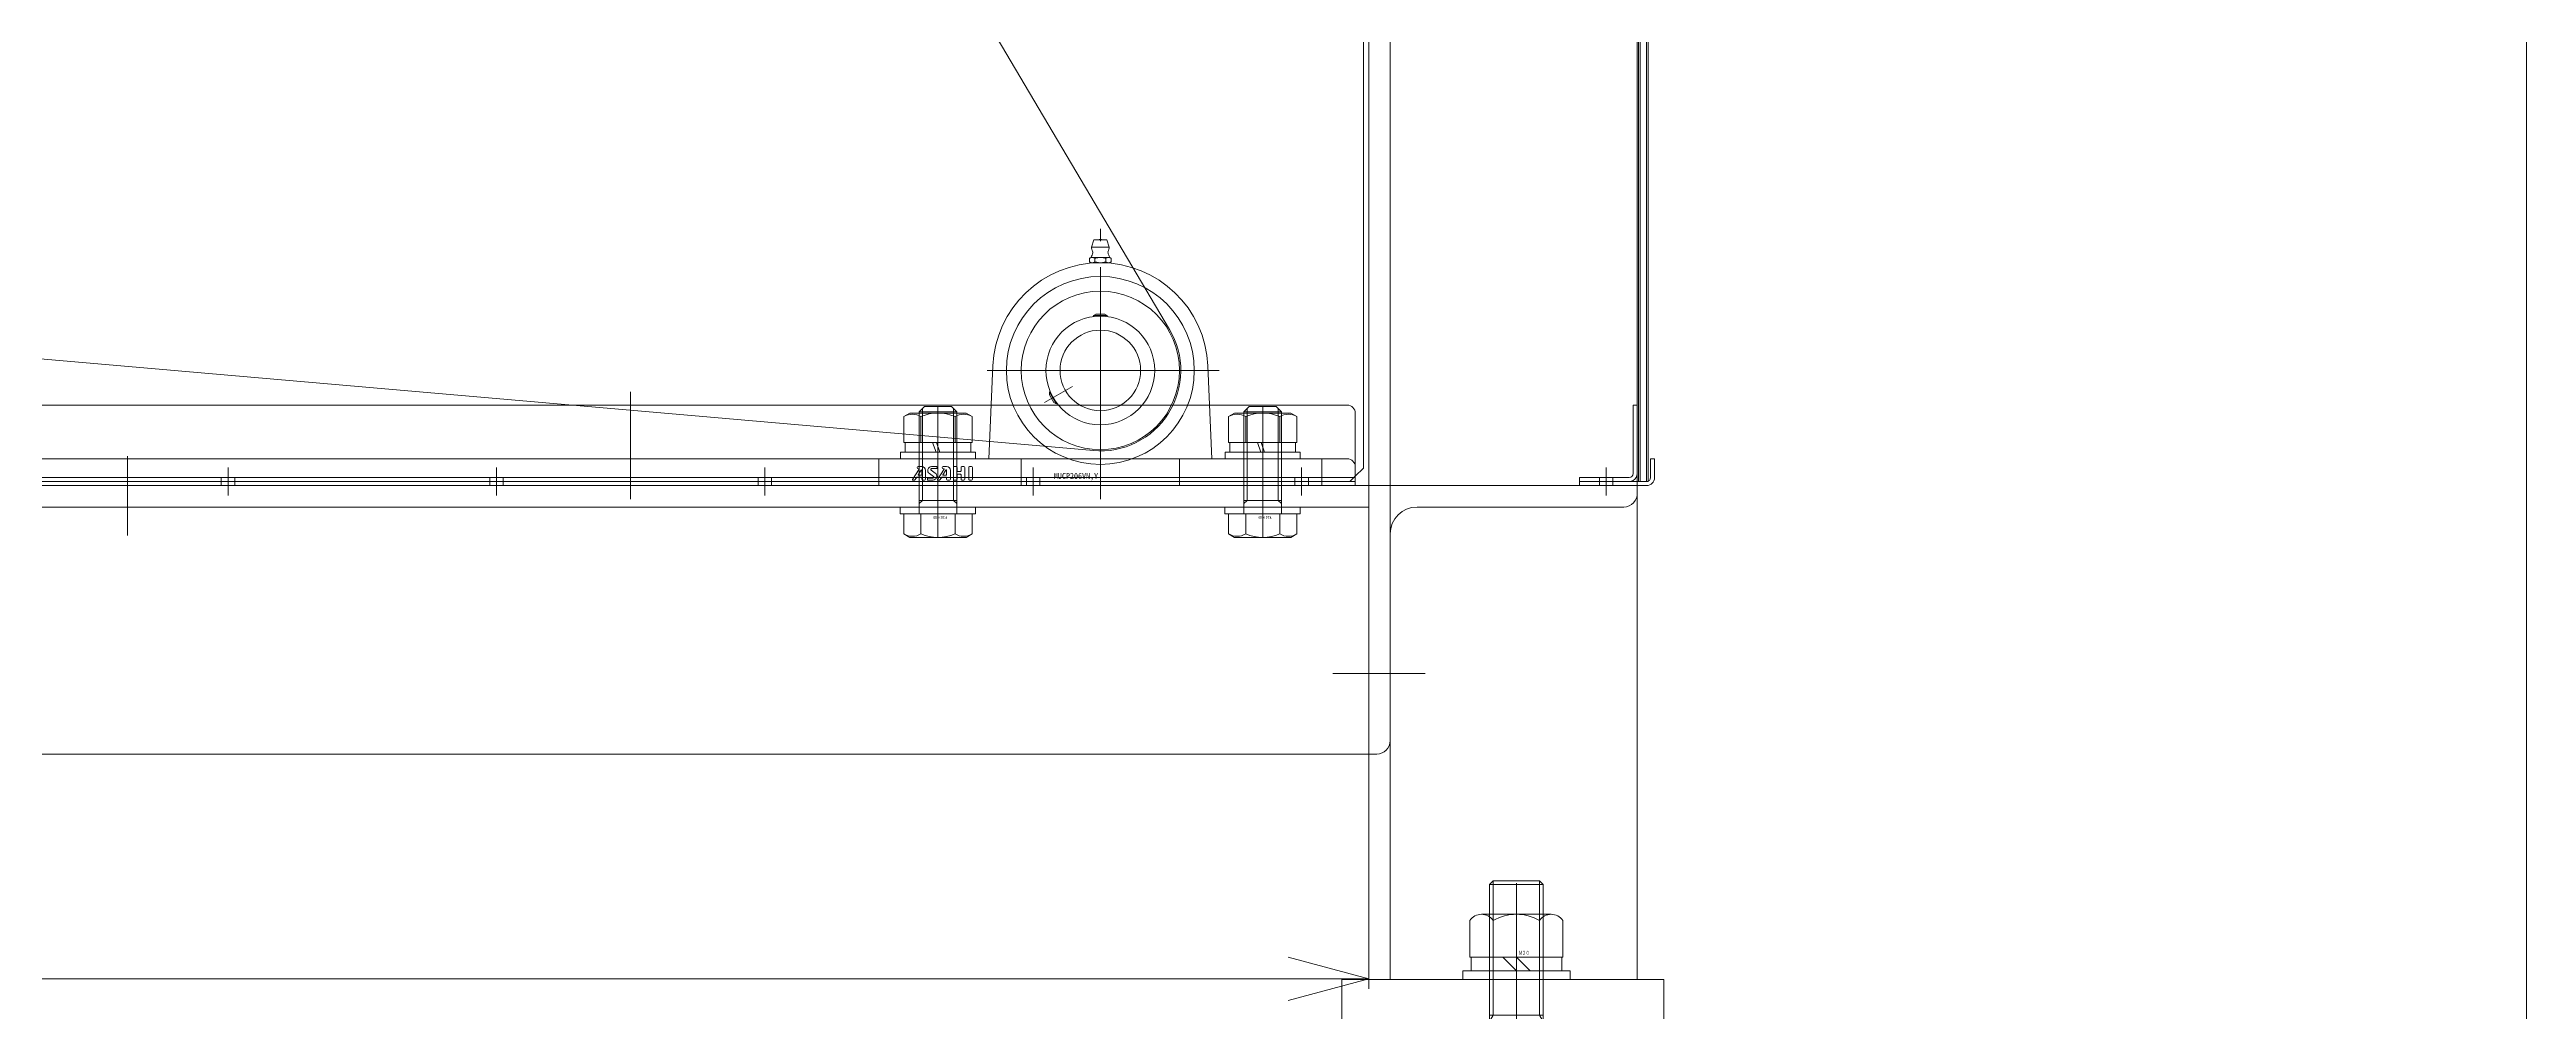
# Model space of a CAD drawing. Units: millimetres at full size. Extents: x -32787 to 32787, y -11878 to 14562.
# Drawn here: x -14880 to -13957, y 6392 to 6751 of the extents above; entities that cross this region are included whole.
import ezdxf
from ezdxf.enums import TextEntityAlignment as Align

# ---------------------------------------------------------------- set-up
doc = ezdxf.new("R2010")
doc.units = ezdxf.units.MM
doc.header["$LTSCALE"] = 9.6
doc.linetypes.add('CHAIN2', pattern=[12, 9, -1, 1, -1])
for name, color, linetype, lineweight in [('0-2_0', 2, 'Continuous', 9), ('0-5_10_DRAFT', 1, 'Continuous', 9), ('0-7_01_外形線', 134, 'Continuous', 9), ('0-8_04_中心線', 4, 'CHAIN2', 9), ('0-9_03_かくれ線', 5, 'Continuous', 9), ('0-D_10_補助線', 1, 'Continuous', 9), ('0-E_08_DIM', 3, 'Continuous', 9), ('0-F_Defpoints', 134, 'Continuous', 9)]:
    doc.layers.add(name, color=color, linetype=linetype, lineweight=lineweight)
doc.styles.add('ＭＳ ゴシック', font='')
doc.styles.get('ＭＳ ゴシック').set_extended_font_data('MS Gothic')

# ---------------------------------------------------------------- blocks, each defined once
blk = doc.blocks.new('M20Nza_1_1_1')
at = {"layer": '0-2_0', "color": 134}
for p, q in [((-17.3, 8.3), (-17.3, 21.982)), ((-12.975, 24.3), (12.975, 24.3)), ((-8.65, 21.982), (-8.65, 8.3)), ((8.65, 8.3), (8.65, 21.982)), ((17.3, 21.982), (17.3, 8.3)), ((17.3, 8.3), (-17.3, 8.3)), ((-16.9, 8.3), (-16.9, 3.2)), ((-5.1, 8.3), (0, 3.2)), ((0, 8.3), (5.1, 3.2)), ((16.9, 8.3), (16.9, 3.2))]:
    blk.add_line(p, q, dxfattribs=at)
at = {"layer": '0-2_0', "color": 134, "linetype": 'CHAIN2'}
blk.add_line((0, 0), (0, 24.3), dxfattribs=at)
at = {"layer": '0-2_0', "color": 134}
blk.add_lwpolyline([(-20, 3.2), (20, 3.2), (20, 0), (-20, 0)], close=True, dxfattribs=at)
for centre, radius, start, end in [((-12.975, 19.106), 5.194, 33.626, 146.374), ((0, 7), 17.3, 60, 120), ((12.975, 19.106), 5.194, 33.626, 146.374)]:
    blk.add_arc(centre, radius, start, end, dxfattribs=at)
at = {"layer": '0-5_10_DRAFT', "style": 'ＭＳ ゴシック', "width": 0.6}
blk.add_text('Ｍ２０', height=1.571, dxfattribs=at).set_placement((0.886, 8.62), align=Align.BOTTOM_LEFT)
blk = doc.blocks.new('A$C233716BE_1_1_1')
at = {"layer": '0-2_0', "color": 134, "linetype": 'CHAIN2'}
blk.add_line((0, -25.566), (0, 65.697), dxfattribs=at)
at = {"layer": '0-2_0', "color": 134}
for p, q in [((-8.647, 61.7), (-10, 60.347)), ((-10, 0), (-10, 60.347)), ((-10, 60.347), (10, 60.347)), ((-8.647, 11.7), (-8.647, 61.7)), ((-8.647, 61.7), (8.647, 61.7)), ((10, 60.347), (8.647, 61.7)), ((8.647, 11.7), (8.647, 61.7)), ((10, 0), (10, 60.347)), ((-8.647, 11.7), (-10, 9.357)), ((-10, 11.7), (10, 11.7)), ((8.647, 11.7), (10, 9.357)), ((-17.3, -8.3), (-17.3, -19.5)), ((-17.3, -8.3), (17.3, -8.3)), ((-16.9, -8.3), (-16.9, -3.2)), ((-8.7, -8.3), (-8.7, -19.5)), ((0, -8.3), (-5.1, -3.2)), ((5.1, -8.3), (0, -3.2)), ((8.7, -8.3), (8.7, -19.5)), ((16.9, -8.3), (16.9, -3.2)), ((17.3, -19.5), (17.3, -8.3)), ((-13, -21.3), (13, -21.3))]:
    blk.add_line(p, q, dxfattribs=at)
blk.add_lwpolyline([(20, -3.2), (-20, -3.2), (-20, 0), (20, 0)], close=True, dxfattribs=at)
for centre, radius, start, end in [((-13, -15.3), 6, 224.6, 315.4), ((0, 0.6), 21.9, 246.6, 293.4), ((13, -15.3), 6, 224.6, 315.4)]:
    blk.add_arc(centre, radius, start, end, dxfattribs=at)
at = {"layer": '0-5_10_DRAFT', "style": 'ＭＳ ゴシック', "width": 1.8}
blk.add_text('M20x70', height=0.7331, rotation=180, dxfattribs=at).set_placement((-0.41, -8.831), align=Align.BOTTOM_LEFT)
blk = doc.blocks.new('A$C630344D5_1_1_1')
at = {"layer": '0-5_10_DRAFT'}
for p, q in [((2000, -302.33), (2000, -291.47)), ((2005.43, -296.9), (1994.57, -296.9))]:
    blk.add_line(p, q, dxfattribs=at)
at = {"layer": '0-9_03_かくれ線'}
for p, q in [((2025.814, -281.615), (1921.286, -105.085)), ((312.606, -179.913), (1997.395, -326.787))]:
    blk.add_line(p, q, dxfattribs=at)
blk.add_arc((2000, -296.9), 30, 265.01777, 30.63094, dxfattribs=at)
blk = doc.blocks.new('_Open30')
at = {"layer": '0-E_08_DIM'}
blk.add_line((0, 0), (-1, 0), dxfattribs=at)
blk.add_lwpolyline([(-1, 0.2679), (0, 0), (-1, -0.2679)], dxfattribs=at)

msp = doc.modelspace()

# ---------------------------------------------------------------- linework, layer by layer
at = {"layer": '0-2_0', "color": 134}
for points in [[(-14287.961, 6589.696), (-14284.961, 6589.696), (-14284.961, 7327.696), (-14287.961, 7327.696)], [(-14287.375, 6589.696), (-14284.376, 6589.696), (-14284.376, 7327.696), (-14287.375, 7327.696)]]:
    msp.add_lwpolyline(points, close=True, dxfattribs=at)
at = {"layer": '0-7_01_外形線'}
for p, q in [((-14288.461, 7028.196), (-14288.461, 6404.196)), ((-14388.461, 7014.196), (-14388.461, 6404.196)), ((-14380.461, 7014.196), (-14380.461, 6404.196)), ((-14396.461, 6598.171), (-14930.461, 6598.171)), ((-14393.461, 6595.171), (-14393.461, 6588.196)), ((-14288.461, 6589.696), (-14284.961, 6589.696)), ((-16888.461, 6580.196), (-14388.461, 6580.196)), ((-14393.461, 6588.196), (-14933.461, 6588.196)), ((-14288.461, 6588.196), (-14284.961, 6588.196)), ((-14561.663, 6577.696), (-14561.663, 6570.167)), ((-14536.259, 6577.696), (-14561.663, 6577.696)), ((-14555.312, 6577.696), (-14555.312, 6570.167)), ((-14542.61, 6577.696), (-14542.61, 6570.167)), ((-14536.259, 6577.696), (-14536.259, 6570.167)), ((-14440.663, 6577.696), (-14440.663, 6570.167)), ((-14415.259, 6577.696), (-14440.663, 6577.696)), ((-14434.312, 6577.696), (-14434.312, 6570.167)), ((-14421.61, 6577.696), (-14421.61, 6570.167)), ((-14415.259, 6577.696), (-14415.259, 6570.167)), ((-14561.663, 6570.167), (-14559.461, 6568.896)), ((-14559.461, 6568.896), (-14538.461, 6568.896)), ((-14536.259, 6570.167), (-14538.461, 6568.896)), ((-14440.663, 6570.167), (-14438.461, 6568.896)), ((-14438.461, 6568.896), (-14417.461, 6568.896)), ((-14415.259, 6570.167), (-14417.461, 6568.896))]:
    msp.add_line(p, q, dxfattribs=at)
for points in [[(-14553.461, 7234.671), (-14548.461, 7234.671), (-14543.461, 7229.671), (-14543.461, 7004.671), (-14538.461, 6999.671), (-14395.461, 6999.671), (-14390.461, 6994.671), (-14390.461, 6594.671), (-14393.461, 6591.671)], [(-14283.461, 6591.196), (-14283.461, 6598.196), (-14281.961, 6598.196), (-14281.961, 6591.196)]]:
    msp.add_lwpolyline(points, dxfattribs=at)
for points in [[(-16888.461, 6488.196), (-14388.461, 6488.196), (-14388.461, 6588.196), (-16888.461, 6588.196)], [(-14535.019, 6580.196), (-14563.019, 6580.196), (-14563.019, 6577.696), (-14535.019, 6577.696)], [(-14414.019, 6580.196), (-14442.019, 6580.196), (-14442.019, 6577.696), (-14414.019, 6577.696)], [(-14398.461, 6388.196), (-14278.461, 6388.196), (-14278.461, 6404.196), (-14398.461, 6404.196)]]:
    msp.add_lwpolyline(points, close=True, dxfattribs=at)
for centre, radius, start, end in [((-14396.461, 6595.171), 3, 0, 90), ((-14284.961, 6591.196), 1.5, 270, 0), ((-14284.961, 6591.196), 3, 270, 0), ((-14558.487, 6575.667), 6.351, 240.00001, 299.99999), ((-14548.961, 6585.396), 16.5, 247.36311, 292.63689), ((-14539.435, 6575.667), 6.351, 240.00001, 299.99999), ((-14437.487, 6575.667), 6.351, 240.00001, 299.99999), ((-14427.961, 6585.396), 16.5, 247.36311, 292.63689), ((-14418.435, 6575.667), 6.351, 240.00001, 299.99999)]:
    msp.add_arc(centre, radius, start, end, dxfattribs=at)
at = {"layer": '0-8_04_中心線'}
for p, q in [((-14488.461, 6583.196), (-14488.461, 6683.796)), ((-14444.253, 6631.096), (-14532.669, 6631.096)), ((-14663.461, 6623.171), (-14663.461, 6583.196)), ((-14548.961, 6568.896), (-14548.961, 6617.696)), ((-14509.246, 6619.096), (-14498.853, 6625.096)), ((-14427.961, 6568.896), (-14427.961, 6617.696)), ((-14850.96, 6569.543), (-14850.96, 6599.158)), ((-14548.961, 6583.196), (-14548.961, 6604.196)), ((-14548.961, 6583.196), (-14548.961, 6604.196)), ((-14548.961, 6569.543), (-14548.961, 6599.158)), ((-14427.961, 6583.196), (-14427.961, 6604.196)), ((-14427.961, 6569.543), (-14427.961, 6599.158)), ((-14813.461, 6594.946), (-14813.461, 6584.446)), ((-14713.461, 6594.946), (-14713.461, 6584.446)), ((-14613.461, 6594.946), (-14613.461, 6584.446)), ((-14513.461, 6594.946), (-14513.461, 6584.446)), ((-14413.461, 6594.946), (-14413.461, 6584.446)), ((-14299.961, 6584.446), (-14299.961, 6594.946)), ((-14401.826, 6518.196), (-14367.418, 6518.196)), ((-14333.461, 6419.789), (-14333.461, 6372.14)), ((-14333.461, 6350.196), (-14333.461, 6407.196))]:
    msp.add_line(p, q, dxfattribs=at)
at = {"layer": '0-9_03_かくれ線'}
for p, q in [((-14491.961, 6673.196), (-14492.503, 6672.883)), ((-14492.503, 6671.509), (-14492.503, 6672.883)), ((-14491.492, 6673.196), (-14491.961, 6673.196)), ((-14490.861, 6679.696), (-14491.761, 6676.996)), ((-14491.761, 6676.996), (-14485.161, 6676.996)), ((-14488.461, 6673.196), (-14491.492, 6673.196)), ((-14490.861, 6679.696), (-14486.061, 6679.696)), ((-14490.482, 6672.883), (-14490.482, 6671.509)), ((-14485.43, 6673.196), (-14488.461, 6673.196)), ((-14486.44, 6672.883), (-14486.44, 6671.509)), ((-14486.061, 6679.696), (-14485.161, 6676.996)), ((-14484.961, 6673.196), (-14485.43, 6673.196)), ((-14484.961, 6673.196), (-14484.42, 6672.883)), ((-14484.42, 6672.883), (-14484.42, 6671.509)), ((-14491.961, 6671.196), (-14492.503, 6671.509)), ((-14491.636, 6671.196), (-14491.636, 6671.07)), ((-14485.286, 6671.196), (-14485.286, 6671.07)), ((-14484.961, 6671.196), (-14484.42, 6671.509)), ((-14490.095, 6652.096), (-14490.961, 6651.596)), ((-14485.961, 6651.596), (-14490.961, 6651.596)), ((-14490.961, 6651.191), (-14490.961, 6651.596)), ((-14486.827, 6652.096), (-14490.095, 6652.096)), ((-14486.827, 6652.096), (-14485.961, 6651.596)), ((-14485.961, 6651.191), (-14485.961, 6651.596)), ((-14528.527, 6632.759), (-14529.961, 6598.196)), ((-14446.961, 6598.196), (-14448.396, 6632.759)), ((-14396.461, 6618.171), (-14930.461, 6618.171)), ((-14555.961, 6615.696), (-14553.961, 6617.696)), ((-14554.761, 6582.696), (-14554.761, 6616.896)), ((-14553.961, 6617.696), (-14543.961, 6617.696)), ((-14541.961, 6615.696), (-14543.961, 6617.696)), ((-14543.161, 6582.696), (-14543.161, 6616.896)), ((-14507.114, 6623.214), (-14507.465, 6623.011)), ((-14507.465, 6623.011), (-14504.965, 6618.681)), ((-14507.465, 6622.011), (-14507.465, 6623.011)), ((-14507.465, 6622.011), (-14505.831, 6619.181)), ((-14505.831, 6619.181), (-14504.965, 6618.681)), ((-14504.614, 6618.883), (-14504.965, 6618.681)), ((-14434.961, 6615.696), (-14432.961, 6617.696)), ((-14433.761, 6582.696), (-14433.761, 6616.896)), ((-14432.961, 6617.696), (-14422.961, 6617.696)), ((-14420.961, 6615.696), (-14422.961, 6617.696)), ((-14422.161, 6582.696), (-14422.161, 6616.896)), ((-14288.461, 6618.196), (-14288.461, 6592.696)), ((-14561.663, 6613.925), (-14559.461, 6615.196)), ((-14561.663, 6604.196), (-14561.663, 6613.925)), ((-14538.461, 6615.196), (-14559.461, 6615.196)), ((-14555.961, 6577.696), (-14555.961, 6615.696)), ((-14555.961, 6615.696), (-14541.961, 6615.696)), ((-14555.312, 6604.196), (-14555.312, 6613.925)), ((-14542.61, 6604.196), (-14542.61, 6613.925)), ((-14541.961, 6577.696), (-14541.961, 6615.696)), ((-14536.259, 6613.925), (-14538.461, 6615.196)), ((-14536.259, 6604.196), (-14536.259, 6613.925)), ((-14440.663, 6613.925), (-14438.461, 6615.196)), ((-14440.663, 6604.196), (-14440.663, 6613.925)), ((-14417.461, 6615.196), (-14438.461, 6615.196)), ((-14434.961, 6577.696), (-14434.961, 6615.696)), ((-14434.961, 6615.696), (-14420.961, 6615.696)), ((-14434.312, 6604.196), (-14434.312, 6613.925)), ((-14421.61, 6604.196), (-14421.61, 6613.925)), ((-14420.961, 6577.696), (-14420.961, 6615.696)), ((-14415.259, 6613.925), (-14417.461, 6615.196)), ((-14415.259, 6604.196), (-14415.259, 6613.925)), ((-14393.461, 6615.171), (-14393.461, 6588.196)), ((-14562.961, 6598.196), (-14562.961, 6600.696)), ((-14536.259, 6604.196), (-14561.663, 6604.196)), ((-14550.935, 6604.196), (-14561.211, 6604.196)), ((-14561.211, 6604.196), (-14561.211, 6600.696)), ((-14549.661, 6600.696), (-14561.211, 6600.696)), ((-14549.661, 6600.696), (-14550.935, 6604.196)), ((-14536.711, 6604.196), (-14549.535, 6604.196)), ((-14548.261, 6600.696), (-14549.535, 6604.196)), ((-14536.711, 6600.696), (-14548.261, 6600.696)), ((-14536.711, 6600.696), (-14536.711, 6604.196)), ((-14441.961, 6598.196), (-14441.961, 6600.696)), ((-14415.259, 6604.196), (-14440.663, 6604.196)), ((-14429.935, 6604.196), (-14440.211, 6604.196)), ((-14440.211, 6604.196), (-14440.211, 6600.696)), ((-14428.661, 6600.696), (-14440.211, 6600.696)), ((-14428.661, 6600.696), (-14429.935, 6604.196)), ((-14415.711, 6604.196), (-14428.535, 6604.196)), ((-14427.261, 6600.696), (-14428.535, 6604.196)), ((-14415.711, 6600.696), (-14427.261, 6600.696)), ((-14415.711, 6600.696), (-14415.711, 6604.196)), ((-14393.461, 6591.171), (-14933.461, 6591.171)), ((-14393.461, 6589.671), (-14933.461, 6589.671)), ((-14815.961, 6591.196), (-14815.961, 6588.196)), ((-14810.961, 6591.196), (-14810.961, 6588.196)), ((-14715.961, 6591.196), (-14715.961, 6588.196)), ((-14710.961, 6591.196), (-14710.961, 6588.196)), ((-14615.961, 6591.196), (-14615.961, 6588.196)), ((-14610.961, 6591.196), (-14610.961, 6588.196)), ((-14565.961, 6598.196), (-14570.961, 6598.196)), ((-14565.961, 6598.196), (-14520.461, 6598.196)), ((-14562.961, 6598.196), (-14534.961, 6598.196)), ((-14517.961, 6598.196), (-14520.461, 6598.196)), ((-14517.961, 6588.196), (-14517.961, 6598.196)), ((-14515.961, 6591.196), (-14515.961, 6588.196)), ((-14510.961, 6591.196), (-14510.961, 6588.196)), ((-14458.961, 6588.196), (-14458.961, 6598.196)), ((-14456.461, 6598.196), (-14458.961, 6598.196)), ((-14456.461, 6598.196), (-14410.961, 6598.196)), ((-14441.961, 6598.196), (-14413.961, 6598.196)), ((-14415.961, 6591.196), (-14415.961, 6588.196)), ((-14410.961, 6591.196), (-14410.961, 6588.196)), ((-14302.461, 6589.696), (-14302.461, 6591.196)), ((-14302.461, 6588.196), (-14302.461, 6589.696)), ((-14297.461, 6589.696), (-14297.461, 6591.196)), ((-14297.461, 6588.196), (-14297.461, 6589.696)), ((-14565.961, 6588.196), (-14520.461, 6588.196)), ((-14541.961, 6582.696), (-14555.961, 6582.696)), ((-14554.761, 6582.696), (-14555.961, 6581.496)), ((-14543.161, 6582.696), (-14541.961, 6581.496)), ((-14517.961, 6588.196), (-14520.461, 6588.196)), ((-14517.961, 6588.196), (-14458.961, 6588.196)), ((-14456.461, 6588.196), (-14458.961, 6588.196)), ((-14456.461, 6588.196), (-14410.961, 6588.196)), ((-14420.961, 6582.696), (-14434.961, 6582.696)), ((-14433.761, 6582.696), (-14434.961, 6581.496)), ((-14422.161, 6582.696), (-14420.961, 6581.496)), ((-14405.961, 6588.196), (-14410.961, 6588.196)), ((-14293.461, 6580.196), (-14370.461, 6580.196)), ((-14385.461, 6488.196), (-14388.461, 6488.196))]:
    msp.add_line(p, q, dxfattribs=at)
for points in [[(-14491.367, 6673.191), (-14491.43, 6673.195), (-14491.492, 6673.196), (-14491.555, 6673.195), (-14491.617, 6673.191), (-14491.679, 6673.185), (-14491.74, 6673.176), (-14491.802, 6673.165), (-14491.863, 6673.151), (-14491.925, 6673.135), (-14491.987, 6673.117), (-14492.049, 6673.096), (-14492.112, 6673.073), (-14492.175, 6673.048), (-14492.239, 6673.02), (-14492.303, 6672.99), (-14492.369, 6672.957), (-14492.435, 6672.921), (-14492.503, 6672.883)], [(-14487.347, 6673.096), (-14487.472, 6673.117), (-14487.595, 6673.135), (-14487.719, 6673.151), (-14487.842, 6673.165), (-14487.965, 6673.176), (-14488.088, 6673.185), (-14488.212, 6673.191), (-14488.336, 6673.195), (-14488.461, 6673.196), (-14488.586, 6673.195), (-14488.71, 6673.191), (-14488.834, 6673.185), (-14488.957, 6673.176), (-14489.08, 6673.165), (-14489.203, 6673.151), (-14489.327, 6673.135), (-14489.45, 6673.117), (-14489.575, 6673.096), (-14489.7, 6673.073), (-14489.827, 6673.048), (-14489.954, 6673.02), (-14490.083, 6672.99), (-14490.214, 6672.957), (-14490.347, 6672.921), (-14490.482, 6672.883), (-14490.549, 6672.921), (-14490.616, 6672.957), (-14490.681, 6672.99), (-14490.746, 6673.02), (-14490.809, 6673.048), (-14490.873, 6673.073), (-14490.935, 6673.096), (-14490.997, 6673.117), (-14491.059, 6673.135), (-14491.121, 6673.151), (-14491.183, 6673.165), (-14491.244, 6673.176), (-14491.306, 6673.185), (-14491.367, 6673.191)], [(-14484.42, 6672.883), (-14484.487, 6672.921), (-14484.553, 6672.957), (-14484.619, 6672.99), (-14484.683, 6673.02), (-14484.747, 6673.048), (-14484.81, 6673.073), (-14484.873, 6673.096), (-14484.935, 6673.117), (-14484.997, 6673.135), (-14485.059, 6673.151), (-14485.12, 6673.165), (-14485.182, 6673.176), (-14485.243, 6673.185), (-14485.305, 6673.191), (-14485.367, 6673.195), (-14485.43, 6673.196), (-14485.493, 6673.195), (-14485.555, 6673.191), (-14485.616, 6673.185), (-14485.678, 6673.176), (-14485.74, 6673.165), (-14485.801, 6673.151), (-14485.863, 6673.135), (-14485.925, 6673.117), (-14485.987, 6673.096), (-14486.05, 6673.073), (-14486.113, 6673.048), (-14486.177, 6673.02), (-14486.241, 6672.99), (-14486.306, 6672.957), (-14486.373, 6672.921), (-14486.44, 6672.883), (-14486.575, 6672.921), (-14486.708, 6672.957), (-14486.839, 6672.99), (-14486.968, 6673.02), (-14487.096, 6673.048), (-14487.222, 6673.073), (-14487.347, 6673.096)], [(-14492.503, 6671.509), (-14492.435, 6671.471), (-14492.369, 6671.435), (-14492.303, 6671.403), (-14492.239, 6671.372), (-14492.175, 6671.344), (-14492.112, 6671.319), (-14492.049, 6671.296), (-14491.987, 6671.275), (-14491.925, 6671.257), (-14491.863, 6671.241), (-14491.802, 6671.227), (-14491.74, 6671.216), (-14491.679, 6671.207), (-14491.617, 6671.201), (-14491.555, 6671.197), (-14491.492, 6671.196)], [(-14491.961, 6671.196), (-14491.492, 6671.196), (-14488.461, 6671.196), (-14485.43, 6671.196), (-14484.961, 6671.196)], [(-14491.492, 6671.196), (-14491.43, 6671.197), (-14491.367, 6671.201), (-14491.306, 6671.207), (-14491.244, 6671.216), (-14491.183, 6671.227), (-14491.121, 6671.241), (-14491.059, 6671.257), (-14490.997, 6671.275), (-14490.935, 6671.296), (-14490.873, 6671.319), (-14490.809, 6671.344), (-14490.746, 6671.372), (-14490.681, 6671.403), (-14490.616, 6671.435), (-14490.549, 6671.471), (-14490.482, 6671.509)], [(-14490.482, 6671.509), (-14490.347, 6671.471), (-14490.214, 6671.435), (-14490.083, 6671.403), (-14489.954, 6671.372), (-14489.827, 6671.344), (-14489.7, 6671.319), (-14489.575, 6671.296), (-14489.45, 6671.275), (-14489.327, 6671.257), (-14489.203, 6671.241), (-14489.08, 6671.227), (-14488.957, 6671.216), (-14488.834, 6671.207), (-14488.71, 6671.201), (-14488.586, 6671.197), (-14488.461, 6671.196)], [(-14488.461, 6671.196), (-14488.336, 6671.197), (-14488.212, 6671.201), (-14488.088, 6671.207), (-14487.965, 6671.216), (-14487.842, 6671.227), (-14487.719, 6671.241), (-14487.595, 6671.257), (-14487.472, 6671.275), (-14487.347, 6671.296), (-14487.222, 6671.319), (-14487.096, 6671.344), (-14486.968, 6671.372), (-14486.839, 6671.403), (-14486.708, 6671.435), (-14486.575, 6671.471), (-14486.44, 6671.509)], [(-14486.44, 6671.509), (-14486.373, 6671.471), (-14486.306, 6671.435), (-14486.241, 6671.403), (-14486.177, 6671.372), (-14486.113, 6671.344), (-14486.05, 6671.319), (-14485.987, 6671.296), (-14485.925, 6671.275), (-14485.863, 6671.257), (-14485.801, 6671.241), (-14485.74, 6671.227), (-14485.678, 6671.216), (-14485.616, 6671.207), (-14485.555, 6671.201), (-14485.493, 6671.197), (-14485.43, 6671.196)], [(-14485.43, 6671.196), (-14485.367, 6671.197), (-14485.305, 6671.201), (-14485.243, 6671.207), (-14485.182, 6671.216), (-14485.12, 6671.227), (-14485.059, 6671.241), (-14484.997, 6671.257), (-14484.935, 6671.275), (-14484.873, 6671.296), (-14484.81, 6671.319), (-14484.747, 6671.344), (-14484.683, 6671.372), (-14484.619, 6671.403), (-14484.553, 6671.435), (-14484.487, 6671.471), (-14484.42, 6671.509)], [(-14289.961, 6592.696), (-14289.961, 6618.196), (-14288.461, 6618.196)], [(-14562.961, 6600.696), (-14534.961, 6600.696), (-14534.961, 6598.196)], [(-14441.961, 6600.696), (-14413.961, 6600.696), (-14413.961, 6598.196)], [(-14393.461, 6591.671), (-14395.461, 6589.671), (-14985.461, 6589.671), (-14990.461, 6594.671), (-14990.461, 6598.171)], [(-14565.961, 6588.196), (-14570.961, 6588.196), (-14570.961, 6598.196)], [(-14405.961, 6588.196), (-14405.961, 6598.196), (-14410.961, 6598.196)], [(-14288.461, 6589.696), (-14309.961, 6589.696), (-14309.961, 6591.196), (-14291.461, 6591.196)], [(-14288.461, 6588.196), (-14309.961, 6588.196), (-14309.961, 6589.696)], [(-14388.461, 6588.196), (-14288.461, 6588.196), (-14288.461, 6585.196)]]:
    msp.add_lwpolyline(points, dxfattribs=at)
for points in [[(-14562.961, 6598.196), (-14534.961, 6598.196), (-14534.961, 6600.696), (-14562.961, 6600.696)], [(-14441.961, 6598.196), (-14413.961, 6598.196), (-14413.961, 6600.696), (-14441.961, 6600.696)]]:
    msp.add_lwpolyline(points, close=True, dxfattribs=at)
for radius in [35, 29.509, 29.509, 20.25, 15]:
    msp.add_circle((-14488.461, 6631.096), radius, dxfattribs=at)
for centre, radius, start, end in [((-14497.197, 6676.127), 6, 330.76098, 348.65336), ((-14488.461, 6676.996), 3.3, 180, 207.48703), ((-14492.098, 6675.104), 0.8, 348.65336, 27.48703), ((-14488.461, 6678.409), 1.587, 54.19606, 125.80394), ((-14484.824, 6675.104), 0.8, 152.51297, 191.34664), ((-14479.726, 6676.127), 6, 191.34664, 209.23902), ((-14488.461, 6676.996), 3.3, 332.51297, 0), ((-14488.461, 6631.096), 40.1, 2.37663, 177.62337), ((-14396.461, 6615.171), 3, 0, 90), ((-14558.487, 6608.425), 6.351, 60.00001, 119.99999), ((-14548.961, 6598.696), 16.5, 67.36311, 112.63689), ((-14539.435, 6608.425), 6.351, 60.00001, 119.99999), ((-14437.487, 6608.425), 6.351, 60.00001, 119.99999), ((-14427.961, 6598.696), 16.5, 67.36311, 112.63689), ((-14418.435, 6608.425), 6.351, 60.00001, 119.99999), ((-14291.461, 6592.696), 1.5, 270, 0), ((-14291.461, 6592.696), 3, 270, 300), ((-14291.461, 6592.696), 3, 300, 0), ((-14370.461, 6570.196), 10, 90, 180), ((-14293.461, 6585.196), 5, 270, 4.03841), ((-14385.461, 6493.196), 5, 270, 0)]:
    msp.add_arc(centre, radius, start, end, dxfattribs=at)
at = {"layer": '0-D_10_補助線'}
for p, q in [((-14555.996, 6594.319), (-14558.441, 6590.478)), ((-14558.32, 6590.258), (-14557.7, 6590.258)), ((-14557.403, 6590.417), (-14556.816, 6591.297)), ((-14556.757, 6591.33), (-14555.152, 6591.33)), ((-14556.716, 6594.905), (-14556.716, 6594.79)), ((-14555.275, 6593.983), (-14556.373, 6592.153)), ((-14555.009, 6595.259), (-14556.359, 6595.259)), ((-14556.359, 6594.429), (-14556.057, 6594.429)), ((-14556.312, 6592.044), (-14555.152, 6592.044)), ((-14555.009, 6592.187), (-14555.009, 6593.91)), ((-14555.009, 6591.187), (-14555.009, 6590.616)), ((-14554.652, 6590.259), (-14553.938, 6590.259)), ((-14553.581, 6590.616), (-14553.581, 6593.83)), ((-14552.866, 6590.402), (-14552.866, 6590.83)), ((-14552.723, 6590.973), (-14550.832, 6590.973)), ((-14550.799, 6590.259), (-14552.723, 6590.259)), ((-14550.633, 6591.627), (-14552.155, 6592.641)), ((-14551.528, 6593.89), (-14550.006, 6592.876)), ((-14551.362, 6595.259), (-14549.438, 6595.259)), ((-14549.438, 6594.544), (-14551.33, 6594.544)), ((-14549.295, 6595.116), (-14549.295, 6594.687)), ((-14546.711, 6594.319), (-14549.155, 6590.478)), ((-14549.035, 6590.259), (-14548.415, 6590.259)), ((-14548.117, 6590.418), (-14547.53, 6591.298)), ((-14547.471, 6591.33), (-14545.866, 6591.33)), ((-14547.43, 6594.902), (-14547.43, 6594.786)), ((-14545.989, 6593.983), (-14547.087, 6592.153)), ((-14545.723, 6595.259), (-14547.073, 6595.259)), ((-14547.073, 6594.429), (-14546.771, 6594.429)), ((-14547.026, 6592.044), (-14545.866, 6592.044)), ((-14545.723, 6592.187), (-14545.723, 6593.91)), ((-14545.723, 6591.187), (-14545.723, 6590.616)), ((-14545.366, 6590.259), (-14544.652, 6590.259)), ((-14544.295, 6590.616), (-14544.295, 6593.83)), ((-14543.223, 6594.902), (-14543.223, 6590.616)), ((-14542.152, 6595.259), (-14542.866, 6595.259)), ((-14542.866, 6590.259), (-14542.152, 6590.259)), ((-14541.795, 6593.616), (-14541.795, 6594.902)), ((-14541.795, 6590.616), (-14541.795, 6592.259)), ((-14540.509, 6593.473), (-14541.652, 6593.473)), ((-14541.652, 6592.402), (-14540.509, 6592.402)), ((-14540.366, 6594.902), (-14540.366, 6593.616)), ((-14540.366, 6592.259), (-14540.366, 6590.616)), ((-14539.295, 6595.259), (-14540.009, 6595.259)), ((-14540.009, 6590.259), (-14539.295, 6590.259)), ((-14538.938, 6590.616), (-14538.938, 6594.902)), ((-14537.509, 6590.616), (-14537.509, 6594.902)), ((-14537.152, 6595.259), (-14536.438, 6595.259)), ((-14536.438, 6590.259), (-14537.152, 6590.259)), ((-14536.081, 6594.902), (-14536.081, 6590.616))]:
    msp.add_line(p, q, dxfattribs=at)
for centre, radius, start, end in [((-14558.32, 6590.402), 0.143, 147.52881, 270), ((-14557.7, 6590.615), 0.357, 270, 326.30993), ((-14556.757, 6591.258), 0.0714, 90, 146.30993), ((-14556.359, 6594.902), 0.357, 90, 180), ((-14556.359, 6594.786), 0.357, 180, 270), ((-14556.312, 6592.116), 0.0714, 149.03624, 270), ((-14556.057, 6594.358), 0.0714, 327.52881, 90), ((-14555.152, 6593.91), 0.143, 0, 149.03624), ((-14555.152, 6592.187), 0.143, 270, 0), ((-14555.152, 6591.187), 0.143, 0, 90), ((-14555.009, 6593.83), 1.429, 0, 90), ((-14554.652, 6590.616), 0.357, 180, 270), ((-14553.938, 6590.616), 0.357, 270, 0), ((-14552.723, 6590.83), 0.143, 90, 180), ((-14552.723, 6590.402), 0.143, 180, 270), ((-14551.362, 6593.83), 1.429, 90, 236.30993), ((-14551.33, 6594.187), 0.357, 90, 236.30993), ((-14550.832, 6591.33), 0.357, 270, 56.30993), ((-14550.799, 6591.687), 1.429, 270, 56.30993), ((-14549.438, 6595.116), 0.143, 0, 90), ((-14549.438, 6594.687), 0.143, 270, 0), ((-14549.035, 6590.402), 0.143, 147.52881, 270), ((-14548.415, 6590.616), 0.357, 270, 326.30993), ((-14547.471, 6591.259), 0.0714, 90, 146.30993), ((-14547.073, 6594.902), 0.357, 90, 180), ((-14547.073, 6594.786), 0.357, 180, 270), ((-14547.026, 6592.116), 0.0714, 149.03624, 270), ((-14546.771, 6594.358), 0.0714, 327.52881, 90), ((-14545.866, 6593.91), 0.143, 0, 149.03624), ((-14545.866, 6592.187), 0.143, 270, 0), ((-14545.866, 6591.187), 0.143, 0, 90), ((-14545.723, 6593.83), 1.429, 0, 90), ((-14545.366, 6590.616), 0.357, 180, 270), ((-14544.652, 6590.616), 0.357, 270, 0), ((-14542.866, 6594.902), 0.357, 90, 180), ((-14542.866, 6590.616), 0.357, 180, 270), ((-14542.152, 6594.902), 0.357, 0, 90), ((-14542.152, 6590.616), 0.357, 270, 0), ((-14541.652, 6593.616), 0.143, 180, 270), ((-14541.652, 6592.259), 0.143, 90, 180), ((-14540.509, 6593.616), 0.143, 270, 0), ((-14540.509, 6592.259), 0.143, 0, 90), ((-14540.009, 6594.902), 0.357, 90, 180), ((-14540.009, 6590.616), 0.357, 180, 270), ((-14539.295, 6594.902), 0.357, 0, 90), ((-14539.295, 6590.616), 0.357, 270, 0), ((-14537.152, 6594.902), 0.357, 90, 180), ((-14537.152, 6590.616), 0.357, 180, 270), ((-14536.438, 6594.902), 0.357, 0, 90), ((-14536.438, 6590.616), 0.357, 270, 0)]:
    msp.add_arc(centre, radius, start, end, dxfattribs=at)
at = {"layer": '0-E_08_DIM'}
for p, q in [((-14388.461, 6586.321), (-14388.461, 6400.669)), ((-15988.461, 6404.419), (-14418.461, 6404.419))]:
    msp.add_line(p, q, dxfattribs=at)
at = {"layer": '0-F_Defpoints'}
msp.add_lwpolyline([(-17470.566, 8077.842), (-13957.127, 8077.842), (-13957.127, 5496.795), (-17470.566, 5496.795)], close=True, dxfattribs=at)

# ---------------------------------------------------------------- block references
at = {"layer": '0-2_0'}
for name, p in [('A$C233716BE_1_1_1', (-14333.461, 6379.196)), ('M20Nza_1_1_1', (-14333.461, 6404.196))]:
    msp.add_blockref(name, p, dxfattribs=at)
at = {"layer": '0-9_03_かくれ線'}
msp.add_blockref('A$C630344D5_1_1_1', (-16488.461, 6927.996), dxfattribs=at)
at = {"layer": '0-E_08_DIM', "xscale": 30, "yscale": 30}
msp.add_blockref('_Open30', (-14388.461, 6404.419), dxfattribs=at)

# ---------------------------------------------------------------- texts
at = {"layer": '0-9_03_かくれ線', "style": 'ＭＳ ゴシック', "width": 0.8}
for p in [(-14545.624, 6577.196), (-14424.624, 6577.196)]:
    msp.add_text('M14×40', height=1.1, rotation=180, dxfattribs=at).set_placement(p, align=Align.BOTTOM_LEFT)
at = {"layer": '0-D_10_補助線', "style": 'ＭＳ ゴシック'}
msp.add_text('MUCP206VN,Y', height=2.199, dxfattribs=at).set_placement((-14505.76, 6590.025), align=Align.BOTTOM_LEFT)

doc.saveas('drawing.dxf')
